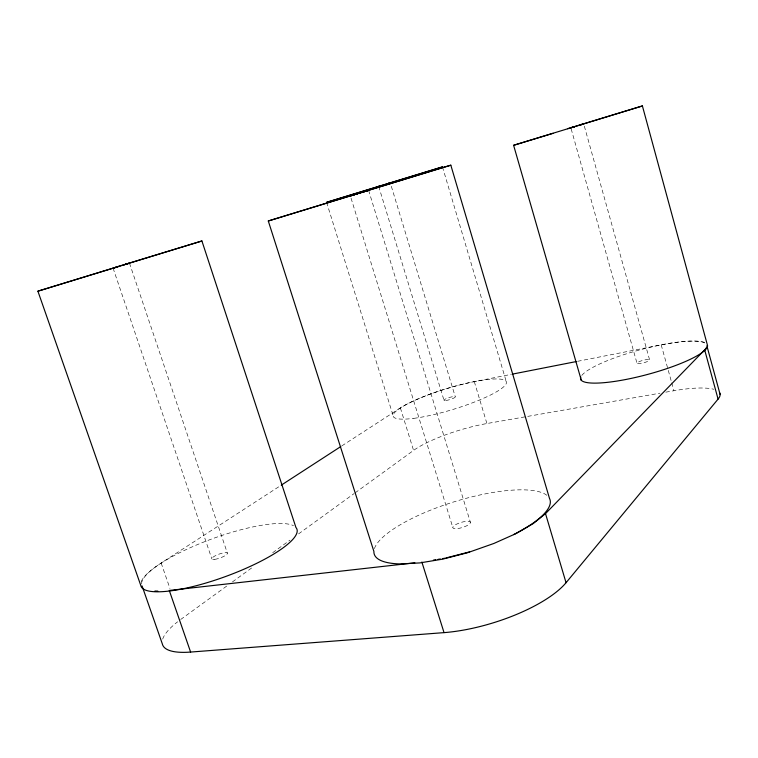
<?xml version="1.0" encoding="UTF-8"?>
<svg xmlns="http://www.w3.org/2000/svg" width="758" height="758" viewBox="0 0 758 758"><rect width="100%" height="100%" fill="white"/><g stroke="black" fill="none" stroke-linecap="round" stroke-linejoin="round"><path stroke-width="0.57" stroke-dasharray="3.79 2.84" d="M180.688 619.485L227.646 585.394M232.441 581.917L253.523 566.605M272.69 552.686L289.944 540.16M298.567 533.897L354.157 493.543M355.114 492.852L413.574 450.404A58.83 13.009 -16.9 0 1 486.911 423.542L659.991 393.184M141.585 583.935A82.916 19.964 -20.1 0 1 161.151 563.042L280.271 485.812M341.811 445.903L400.376 407.937A59.143 10.877 -16.9 0 1 474.3 381.625L511.442 374.319M577.615 361.301L661.203 344.862A65.662 12.848 -15 0 1 704.656 342.919M665.799 392.161L673.928 390.74A65.292 15.349 -14.6 0 1 713.809 389.29M161.151 563.042L169.963 588.492M113.084 268.171L211.861 558.921M129.476 263.149L227.372 553.122M326.584 202.339L393.146 415.668M400.376 407.937L413.574 450.404M351.049 198.16L452.848 527.615M368.606 190.324L470.405 522.319A9.172 2.615 -17.2 0 1 457.766 528.534A9.172 2.615 -17.2 0 1 456.714 524.11A9.172 2.615 -17.2 0 1 470.405 522.319M378.697 186.402L443.989 400.252M391.317 186.26L455.293 396.822M474.3 381.625L486.911 423.542M442.473 166.902L506.211 381.378M571.181 128.926L636.966 363.148M584.333 126.141L649.634 360.012A6.557 1.279 -15 0 1 639.885 363.584A6.557 1.279 -15 0 1 640.368 361.168A6.557 1.279 -15 0 1 649.634 360.012M661.203 344.862L671.446 381.786M671.759 382.904L673.928 390.74M141.272 581.575A83.02 20.002 -20.1 0 1 211.7 538.995A83.02 20.002 -20.1 0 1 293.517 525.701M581.803 375.456A65.69 12.848 -15 0 1 640.624 349.684A65.69 12.848 -15 0 1 704.552 342.436M162.705 639.089A82.338 23.773 -20.8 0 1 177.637 621.778M374.433 548.64A92.002 26.312 -17.2 0 1 456.041 501.218A92.002 26.312 -17.2 0 1 547.627 495.969M214.827 559.338A8.281 1.99 -20.1 0 0 227.362 553.681A8.281 1.99 -20.1 0 0 216.684 555.083A8.281 1.99 -20.1 0 0 214.827 559.338M413.868 418.34A59.143 10.877 -16.9 0 0 505.728 384.495A59.143 10.877 -16.9 0 0 429.852 394.255A59.143 10.877 -16.9 0 0 413.868 418.34M445.875 400.489A5.903 1.09 -16.9 0 0 455.188 397.145A5.903 1.09 -16.9 0 0 447.874 397.978A5.903 1.09 -16.9 0 0 445.875 400.489"/><path stroke-width="1.14" d="M142.078 585.943L162.354 643.968A82.338 23.773 -20.8 0 0 190.609 652.06L444.036 632.627A91.197 31.258 -17.3 0 0 566.046 582.712L718.072 399.115A65.292 15.349 -14.6 0 0 719.446 392.511M513.602 534.608A92.002 26.312 -17.2 0 0 549.503 498.432L450.821 165.187L436.731 169.413L268.294 220.985L373.902 551.454A92.002 26.312 -17.2 0 0 400.148 563.933L419.714 562.929L442.767 559.129L467.478 552.762L493.884 543.458L515.705 533.727L533.329 523.503L545.514 513.621L704.665 349.874A65.662 12.848 -15 0 0 706.333 347.704M281.256 485.167L340.816 446.547M201.912 240.978L37.9 291.186L140.789 585.47A83.02 20.002 -20.1 0 0 228.073 575.597A83.02 20.002 -20.1 0 0 295.942 527.511L201.912 240.978L118.504 266.38M581.329 380.364L513.611 145.299L642.405 105.94L707.565 345.667A65.69 12.848 -15 0 1 640.974 376.139A65.69 12.848 -15 0 1 580.827 377.058M450.821 165.187L268.294 220.985M37.9 291.186L118.902 266.38M116.959 266.968L113.084 268.171L117.424 266.854M380.431 185.871L378.697 186.402L381.568 185.53M388.589 183.389L390.294 182.858L387.404 183.739M567.6 128.708L642.405 105.94M123.715 264.93L129.476 263.149L125.108 264.476M574.659 126.624L570.869 127.789L574.962 126.548M579.927 125.032L583.698 123.867L579.567 125.127M361.632 192.475C387.281 184.592 331.435 201.666 356.866 193.925M553.122 133.294L513.611 145.299M446.045 557.935L469.619 551.862M512.607 374.082L576.459 361.528M433.396 560.124L435.698 559.745M438.001 559.366L440.313 558.987M442.615 558.608L444.918 558.22M414.863 562.824L169.271 590.444L190.609 652.06M421.865 562.038L444.036 632.627M545.514 513.621L566.046 582.712M706.873 345.8L720.1 394.435M704.665 349.874L718.072 399.115M157.816 591.107A82.916 19.964 -20.1 0 1 154.935 591.013M442.473 166.902L326.584 202.339L442.473 166.902"/></g></svg>
